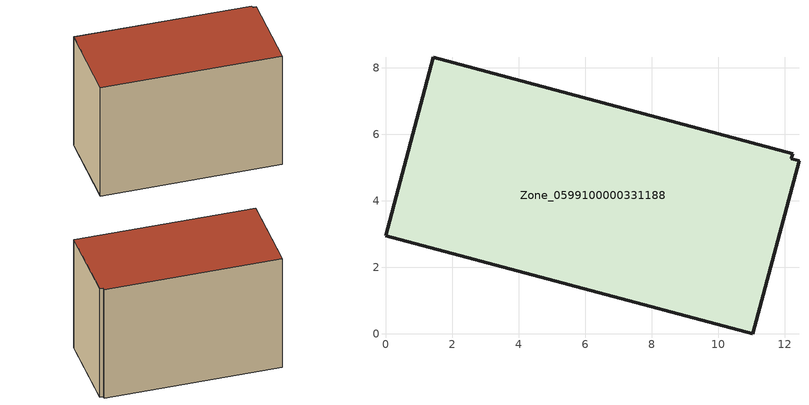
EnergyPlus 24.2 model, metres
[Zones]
Zone_0599100000331188
 floor ground (C_G): 12.24,5.41 12.21,5.26 12.43,5.21 11.04,0 0,2.95 1.43,8.31 z0
 wall outside (C_F): 12.24,5.41 1.43,8.31 0,2.95 11.04,0 12.43,5.21 12.21,5.26 12.24,5.41 z0:7.98
 roof outside (C_R): 12.21,5.26 12.24,5.41 1.43,8.31 0,2.95 11.04,0 12.43,5.21 z7.98
[BUILDING]
Pand.0599100000331188: North Axis=0; Terrain=City; Loads Convergence Tolerance Value=0.04; Temperature Convergence Tolerance Value=0.4; Solar Distribution=FullExterior; Maximum Number of Warmup Days=25; Minimum Number of Warmup Days=1
[Site:Location]
Rotterdam.The.Hague.AP_ZH_NLD Design_Conditions: Latitude=51.96; Longitude=4.45; Time Zone=1; Elevation=-4.5
[SITE:GROUNDTEMPERATURE:BUILDINGSURFACE]
18, 18, 18, 18, 18, 18, 18, 18, 18, 18, 18, 18
[MATERIAL] Thermal Absorptance=0.9; Solar Absorptance=0.7; Visible Absorptance=0.7
Name | Roughness | Thickness | Conductivity | Density | Specific Heat
G.TC.1975-1991 | MediumSmooth | 0.15 | 0.288461 | 540 | 1210
F.TC.1975-1991 | Rough | 0.3 | 0.230769 | 1920 | 840
R.TC.1975-1991 | MediumRough | 0.2 | 0.153846 | 1500 | 1000
[CONSTRUCTION]
C_G: G.TC.1975-1991
C_F: F.TC.1975-1991
C_R: R.TC.1975-1991
[ZONE]
Zone_0599100000331188: Type=1; Multiplier=1; Ceiling Height=Autocalculate; Volume=Autocalculate; Floor Area=autocalculate; Part of Total Floor Area=Yes
[ZONEINFILTRATION:DESIGNFLOWRATE]
Infil_Zone_0599100000331188: Zone or ZoneList or Space or SpaceList=Zone_0599100000331188; Schedule=AlwaysOn; Design Flow Rate Calculation Method=Flow/Area; Flow Rate per Floor Area=0.003; Constant Term Coefficient=1; Temperature Term Coefficient=0; Velocity Term Coefficient=0; Velocity Squared Term Coefficient=0
[HVACTEMPLATE:ZONE:IDEALLOADSAIRSYSTEM]
Zone_0599100000331188: Maximum Heating Supply Air Temperature=50; Minimum Cooling Supply Air Temperature=13; Maximum Heating Supply Air Humidity Ratio=0.0156; Minimum Cooling Supply Air Humidity Ratio=0.0077; Heating Limit=NoLimit; Cooling Limit=NoLimit; Dehumidification Control Type=ConstantSensibleHeatRatio; Cooling Sensible Heat Ratio=0.7; Dehumidification Setpoint=60; Humidification Control Type=None; Humidification Setpoint=30; Outdoor Air Method=None; Outdoor Air Flow Rate per Person=0.00944; Outdoor Air Flow Rate per Zone Floor Area=0; Outdoor Air Flow Rate per Zone=0; Demand Controlled Ventilation Type=None; Outdoor Air Economizer Type=NoEconomizer; Heat Recovery Type=None; Sensible Heat Recovery Effectiveness=0.7; Latent Heat Recovery Effectiveness=0.65
[ZONECONTROL:THERMOSTAT]
ThermostatControl_Zone_0599100000331188: Zone or ZoneList=Zone_0599100000331188; Control Type Schedule=DualSetpointControlType; Control 1=Thermostat_Zone_0599100000331188; Temperature Difference Between Cutout And Setpoint=0
[THERMOSTATSETPOINT:DUALSETPOINT]
Thermostat_Zone_0599100000331188: Heating Setpoint Temperature Schedule=HeatingSetpoint_Zone_0599100000331188; Cooling Setpoint Temperature Schedule=CoolingSetpoint_Zone_0599100000331188
[SCHEDULE:COMPACT]
HeatingSetpoint_Zone_0599100000331188: Through: 12/31, For: AllDays, Until: 24:00, 21
CoolingSetpoint_Zone_0599100000331188: Through: 12/31, For: AllDays, Until: 24:00, 24
DualSetpointControlType: Through: 12/31, For: AllDays, Until: 24:00, 4
AlwaysOn: Through: 12/31, For: AllDays, Until: 24:00, 1
